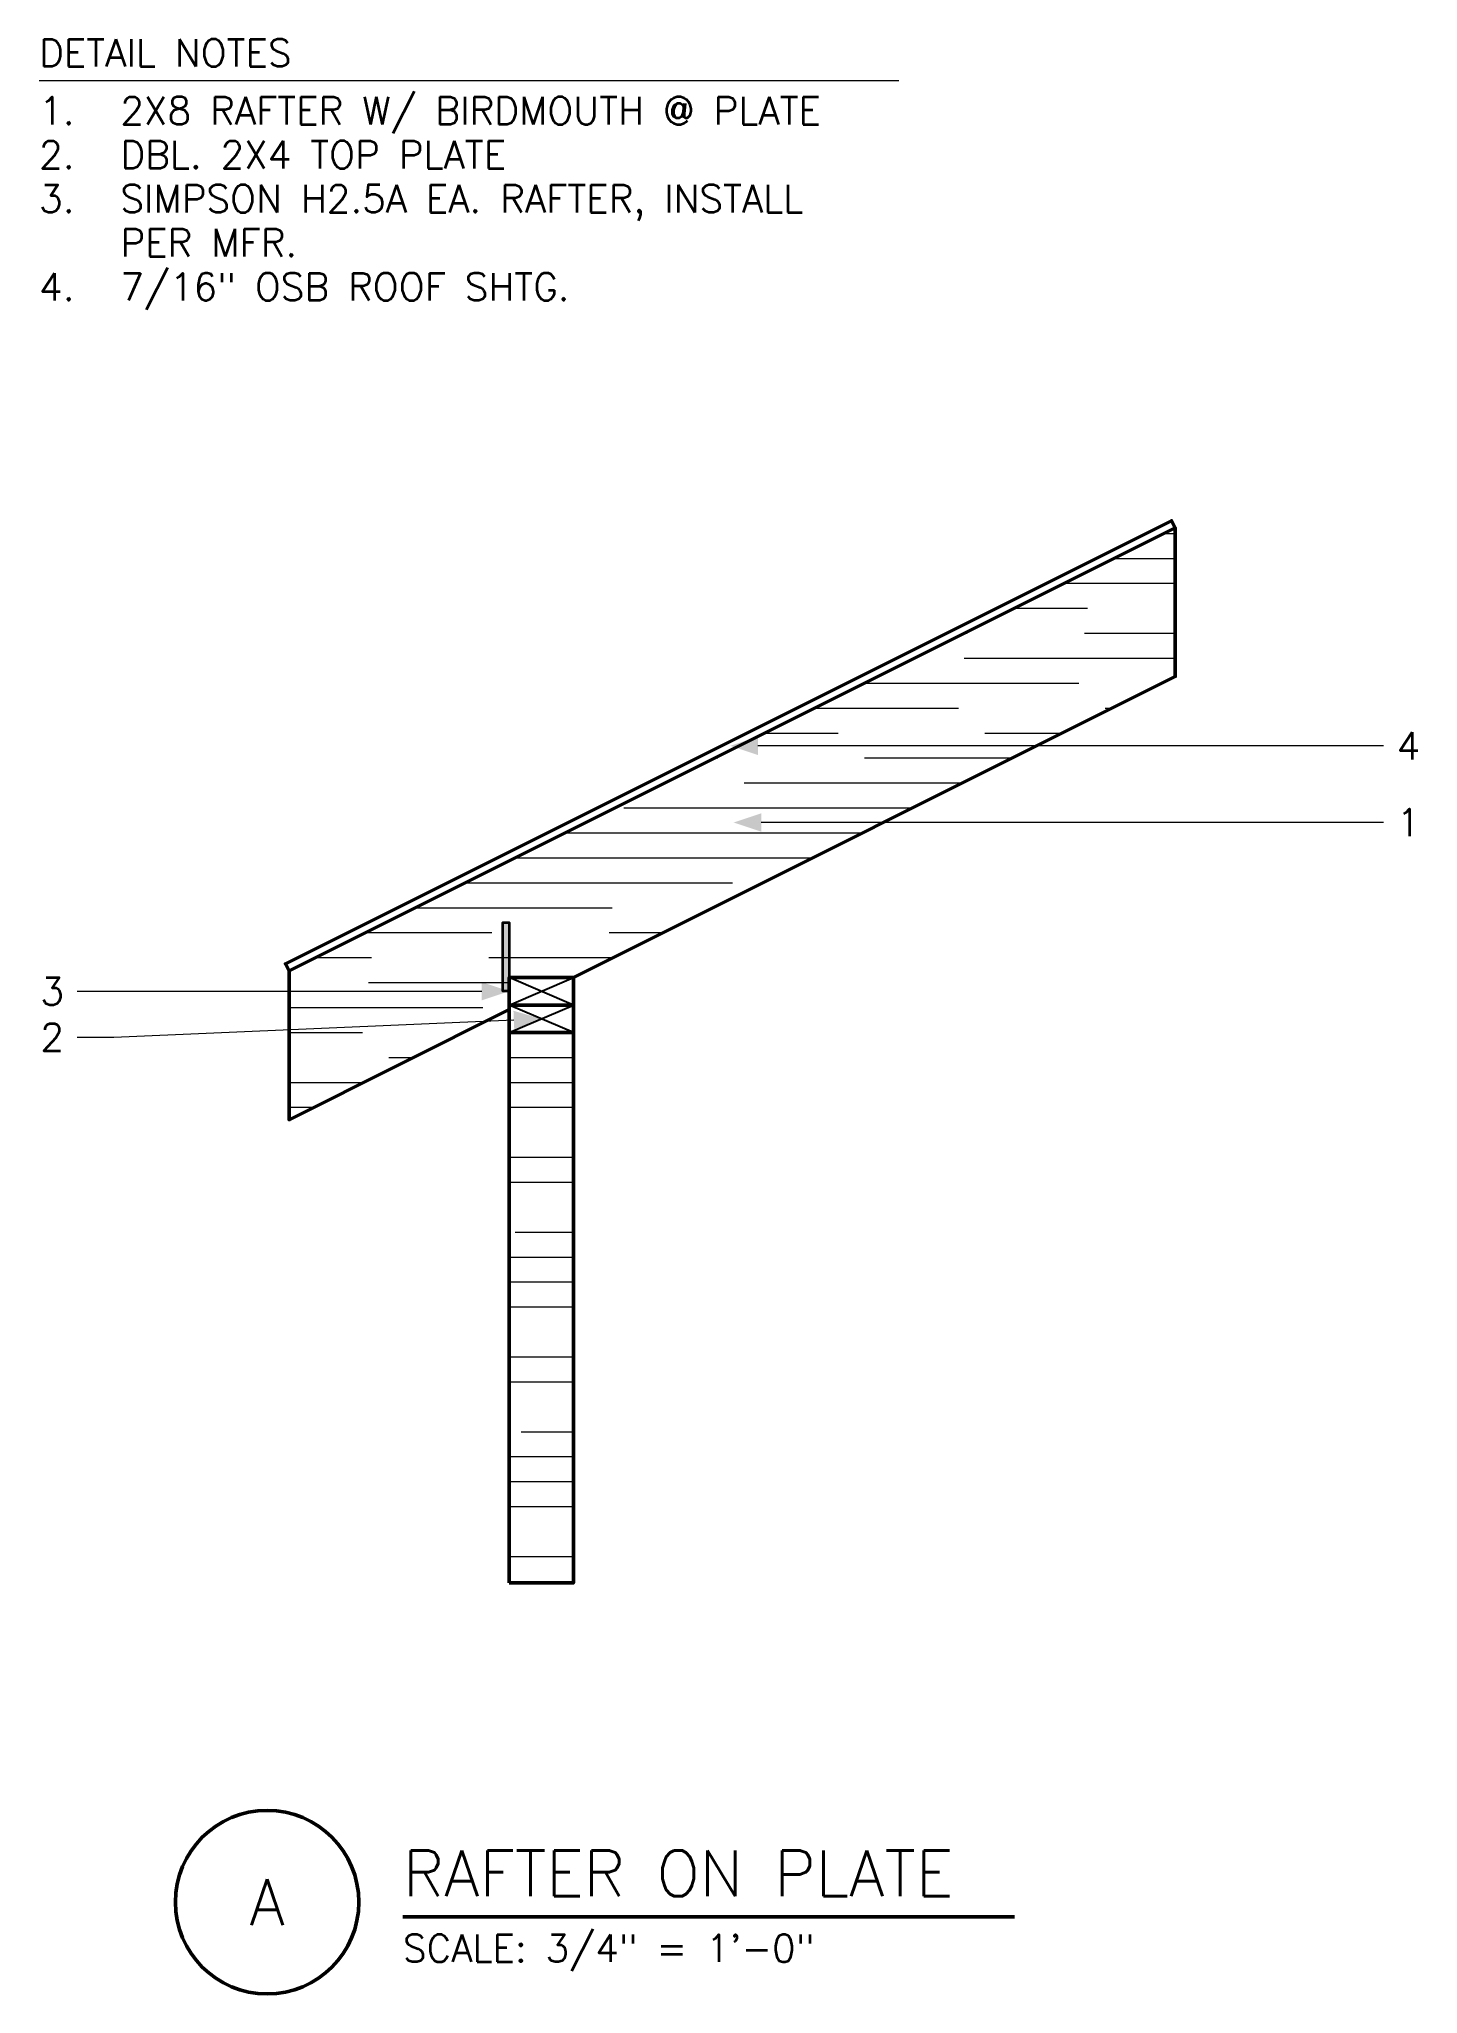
# Model space of a CAD drawing. Header units: inches. Extents: x -26 to 50, y -52 to 54.
import ezdxf
from ezdxf.enums import TextEntityAlignment as Align

# ---------------------------------------------------------------- set-up
doc = ezdxf.new("R2010")
doc.units = ezdxf.units.IN
doc.header["$MEASUREMENT"] = 0
for name, color, linetype, lineweight in [('S-ANNO-NOTE', 7, 'CONTINUOUS', 18), ('S-ANNO-TTLB', 7, 'CONTINUOUS', 50), ('S-DETL-BYND', 7, 'CONTINUOUS', 25), ('S-DETL-CUT', 7, 'CONTINUOUS', 50), ('S-DETL-PATT', 7, 'CONTINUOUS', 9), ('S-DETL-STL', 7, 'CONTINUOUS', 35)]:
    doc.layers.add(name, color=color, linetype=linetype, lineweight=lineweight)
doc.styles.add('KERF', font='romans.shx')
pattern_1 = [(0, (0, 0), (6.56, 1.36), [25.6, -6.4, 12.8, -8])]

msp = doc.modelspace()

# ---------------------------------------------------------------- hatches: boundary and pattern name
at = {"layer": 'S-ANNO-NOTE', "lineweight": 50}
for points in [[(12.051706, 15.626169), (13.551706, 15.126169), (13.551706, 16.126169)], [(12.236125, 11.44829), (13.736125, 10.94829), (13.736125, 11.94829)], [(0, 2.25), (-1.5, 2.75), (-1.5, 1.75)], [(1.75, 0.75), (0.229945, 1.185237), (0.272813, 0.186157)]]:
    msp.add_hatch(color=256, dxfattribs=at).paths.add_polyline_path(points)
at = {"layer": 'S-DETL-PATT', "lineweight": 9}
h = msp.add_hatch(dxfattribs=at)
h.set_pattern_fill('KERF-GRAIN', color=256, angle=26.565051, style=0)
h.set_pattern_definition(pattern_1)
h.paths.add_polyline_path([(-12, -4.75), (0, 1.25), (0, 3), (3.5, 3), (36.299068, 19.399534), (36.299068, 27.505281), (-12, 3.355746)])
h = msp.add_hatch(dxfattribs=at)
h.set_pattern_fill('KERF-GRAIN', color=256, angle=90, style=0)
h.set_pattern_definition(pattern_1)
h.paths.add_polyline_path([(0, -30), (3.5, -30), (3.5, 0), (0, 0)])
at = {"layer": 'S-DETL-STL', "lineweight": 50}
msp.add_hatch(color=256, dxfattribs=at).paths.add_polyline_path([(0, 6), (0, 2.25), (-0.352, 2.25), (-0.352, 6)])

# ---------------------------------------------------------------- linework, layer by layer
at = {"layer": 'S-ANNO-NOTE', "lineweight": 18}
for points in [[(-25.624227, 51.896592), (21.232915, 51.896592)], [(47.659068, 15.626169), (45.659068, 15.626169), (13.551706, 15.626169)], [(47.659068, 11.44829), (45.659068, 11.44829), (13.736125, 11.44829)], [(-23.555656, 2.25), (-21.555656, 2.25), (-1.5, 2.25)], [(-23.555656, -0.25), (-21.555656, -0.25), (0.251379, 0.685697)]]:
    msp.add_lwpolyline(points, dxfattribs=at)
at = {"layer": 'S-ANNO-TTLB', "lineweight": 50}
msp.add_lwpolyline([(-18.195656, -47.4, 1), (-8.195656, -47.4, 1)], format="xyb", close=True, dxfattribs=at)
msp.add_lwpolyline([(-5.795656, -48.2), (27.537677, -48.2)], dxfattribs=at)
at = {"layer": 'S-DETL-BYND', "lineweight": 25}
for points in [[(0, 1.5), (3.5, 3)], [(3.5, 1.5), (0, 3)], [(0, 0), (3.5, 1.5)], [(3.5, 0), (0, 1.5)]]:
    msp.add_lwpolyline(points, dxfattribs=at)
at = {"layer": 'S-DETL-CUT', "lineweight": 50}
for points in [[(36.299068, 27.505281), (36.103412, 27.896592), (-12.195656, 3.747058), (-12, 3.355746)], [(3.5, 3), (36.299068, 19.399534), (36.299068, 27.505281), (-12, 3.355746), (-12, -4.75), (0, 1.25)], [(3.5, 1.5), (3.5, 3), (0, 3), (0, 1.5)], [(3.5, 0), (3.5, 1.5), (0, 1.5), (0, 0)]]:
    msp.add_lwpolyline(points, dxfattribs=at)
msp.add_lwpolyline([(0, -30), (3.5, -30), (3.5, 0), (0, 0)], close=True, dxfattribs=at)
at = {"layer": 'S-DETL-STL', "lineweight": 35}
msp.add_lwpolyline([(0, 2.25), (-0.352, 2.25), (-0.352, 6), (0, 6), (0, 3)], dxfattribs=at)

# ---------------------------------------------------------------- texts
at = {"layer": 'S-ANNO-NOTE', "lineweight": 18, "style": 'KERF'}
for s, p in [('DETAIL NOTES', (-25.624227, 52.646592)), ('2X8 RAFTER W/ BIRDMOUTH @ PLATE', (-21.195656, 49.496592)), ('1.', (-25.624227, 49.496592)), ('2.', (-25.624227, 47.096592)), ('DBL. 2X4 TOP PLATE', (-21.195656, 47.096592)), ('3.', (-25.624227, 44.696592)), ('SIMPSON H2.5A EA. RAFTER, INSTALL', (-21.195656, 44.696592)), ('PER MFR.', (-21.195656, 42.296592)), ('7/16" OSB ROOF SHTG.', (-21.195656, 39.896592)), ('4.', (-25.624227, 39.896592))]:
    msp.add_text(s, height=1.5, dxfattribs=at).set_placement(p)
for s, p in [('4', (49.013354, 15.626169)), ('1', (49.013354, 11.44829)), ('3', (-24.909942, 2.25)), ('2', (-24.909942, -0.25))]:
    msp.add_text(s, height=1.5, dxfattribs=at).set_placement(p, align=Align.MIDDLE_CENTER)
at = {"layer": 'S-ANNO-TTLB', "lineweight": 50, "style": 'KERF'}
msp.add_text('RAFTER ON PLATE', height=2.5, dxfattribs=at).set_placement((-5.795656, -47.08))
msp.add_text('A', height=2.5, dxfattribs=at).set_placement((-13.195656, -47.4), align=Align.MIDDLE_CENTER)
at = {"layer": 'S-ANNO-TTLB', "lineweight": 18, "style": 'KERF'}
msp.add_text('SCALE: 3/4" = 1\'-0"', height=1.5, dxfattribs=at).set_placement((-5.795656, -50.66))

doc.saveas('drawing.dxf')
